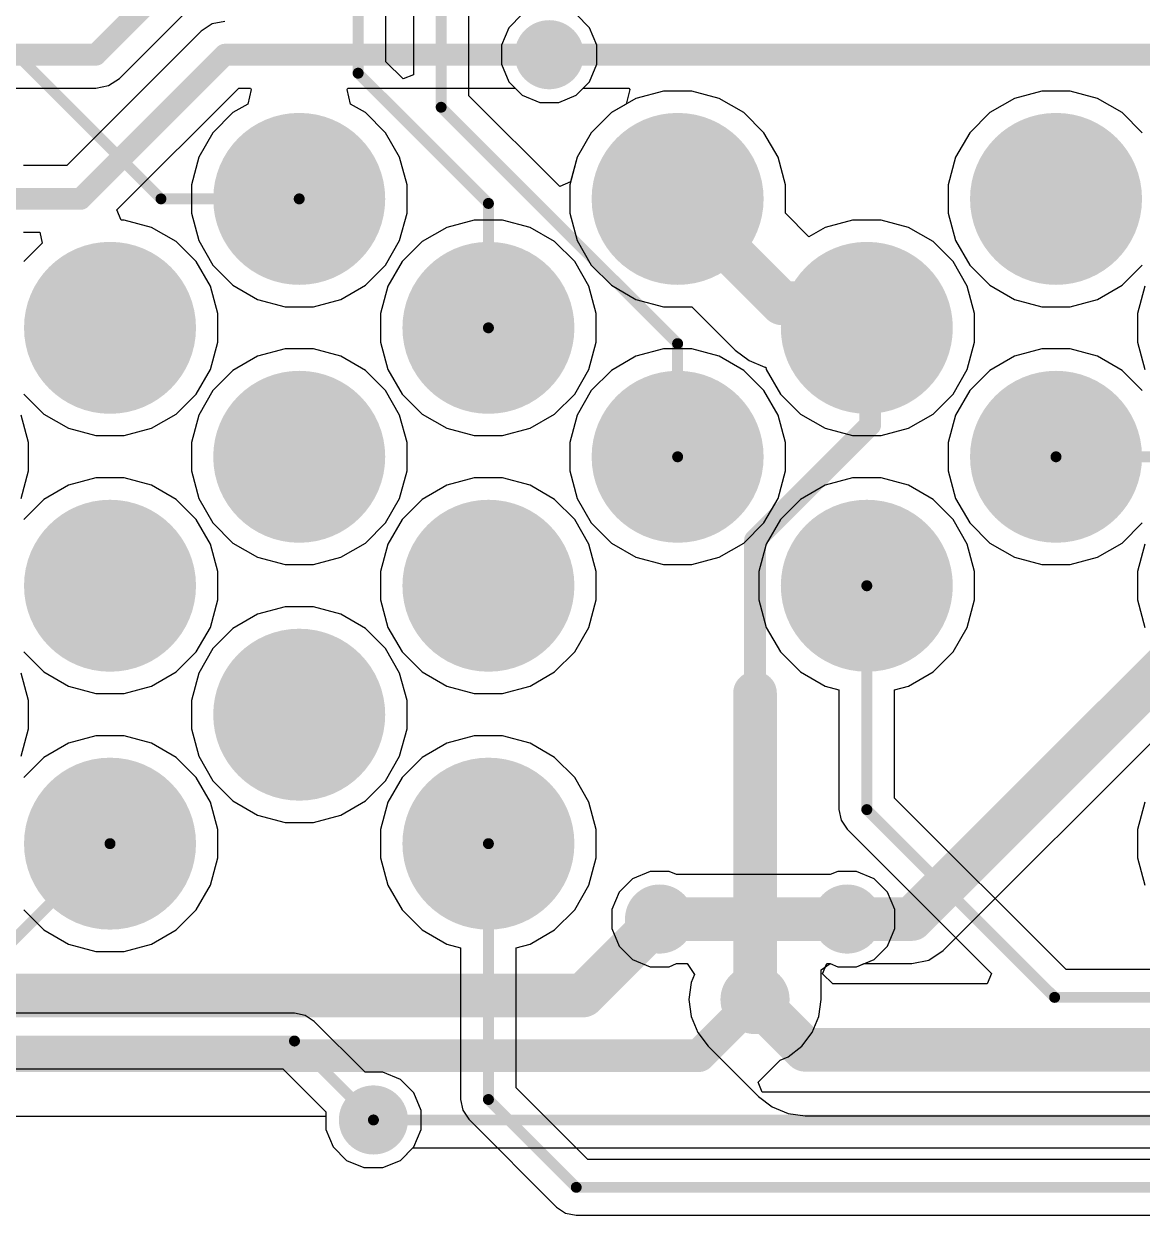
# Model space of a CAD drawing. Header units: millimetres. Extents: x 1 to 134, y -1 to 87.
# Drawn here: x 75.18 to 88.19, y 10.5 to 24.36 of the extents above; entities that cross this region are included whole.
import ezdxf

# ---------------------------------------------------------------- set-up
doc = ezdxf.new("R2010")
doc.units = ezdxf.units.MM
for name, color, linetype in [('BottomLayer', 5, 'Continuous'), ('BottomSolder', 6, 'Continuous'), ('MultiLayer', 9, 'Continuous'), ('PadHoleLayer', 156, 'Continuous'), ('TopLayer', 1, 'Continuous'), ('TopSolder', 216, 'Continuous'), ('ViaHoleLayer', 16, 'Continuous')]:
    doc.layers.add(name, color=color, linetype=linetype)

# ---------------------------------------------------------------- blocks, each defined once
blk = doc.blocks.new('1_1376430_8_1')
at = {"layer": 'BottomLayer'}
h = blk.add_hatch(color=5, dxfattribs=at)
edge = h.paths.add_edge_path()
edge.add_arc((10.85, 4.725), 1, 0, 360)
h = blk.add_hatch(color=5, dxfattribs=at)
edge = h.paths.add_edge_path()
edge.add_arc((15.25, 4.725), 1, 0, 360)
h = blk.add_hatch(color=5, dxfattribs=at)
edge = h.paths.add_edge_path()
edge.add_arc((19.65, 4.725), 1, 0, 360)
h = blk.add_hatch(color=5, dxfattribs=at)
edge = h.paths.add_edge_path()
edge.add_arc((8.65, 3.225), 1, 0, 360)
h = blk.add_hatch(color=5, dxfattribs=at)
edge = h.paths.add_edge_path()
edge.add_arc((13.05, 3.225), 1, 0, 360)
h = blk.add_hatch(color=5, dxfattribs=at)
edge = h.paths.add_edge_path()
edge.add_arc((17.45, 3.225), 1, 0, 360)
h = blk.add_hatch(color=5, dxfattribs=at)
edge = h.paths.add_edge_path()
edge.add_arc((10.85, 1.725), 1, 0, 360)
h = blk.add_hatch(color=5, dxfattribs=at)
edge = h.paths.add_edge_path()
edge.add_arc((15.25, 1.725), 1, 0, 360)
h = blk.add_hatch(color=5, dxfattribs=at)
edge = h.paths.add_edge_path()
edge.add_arc((19.65, 1.725), 1, 0, 360)
h = blk.add_hatch(color=5, dxfattribs=at)
edge = h.paths.add_edge_path()
edge.add_arc((8.65, 0.225), 1, 0, 360)
h = blk.add_hatch(color=5, dxfattribs=at)
edge = h.paths.add_edge_path()
edge.add_arc((13.05, 0.225), 1, 0, 360)
h = blk.add_hatch(color=5, dxfattribs=at)
edge = h.paths.add_edge_path()
edge.add_arc((17.45, 0.225), 1, 0, 360)
h = blk.add_hatch(color=5, dxfattribs=at)
edge = h.paths.add_edge_path()
edge.add_arc((10.85, -1.275), 1, 0, 360)
h = blk.add_hatch(color=5, dxfattribs=at)
edge = h.paths.add_edge_path()
edge.add_arc((8.65, -2.775), 1, 0, 360)
h = blk.add_hatch(color=5, dxfattribs=at)
edge = h.paths.add_edge_path()
edge.add_arc((13.05, -2.775), 1, 0, 360)
at = {"layer": 'BottomSolder'}
h = blk.add_hatch(color=6, dxfattribs=at)
edge = h.paths.add_edge_path()
edge.add_arc((10.85, 4.725), 1, 0, 360)
h = blk.add_hatch(color=6, dxfattribs=at)
edge = h.paths.add_edge_path()
edge.add_arc((15.25, 4.725), 1, 0, 360)
h = blk.add_hatch(color=6, dxfattribs=at)
edge = h.paths.add_edge_path()
edge.add_arc((19.65, 4.725), 1, 0, 360)
h = blk.add_hatch(color=6, dxfattribs=at)
edge = h.paths.add_edge_path()
edge.add_arc((8.65, 3.225), 1, 0, 360)
h = blk.add_hatch(color=6, dxfattribs=at)
edge = h.paths.add_edge_path()
edge.add_arc((13.05, 3.225), 1, 0, 360)
h = blk.add_hatch(color=6, dxfattribs=at)
edge = h.paths.add_edge_path()
edge.add_arc((17.45, 3.225), 1, 0, 360)
h = blk.add_hatch(color=6, dxfattribs=at)
edge = h.paths.add_edge_path()
edge.add_arc((10.85, 1.725), 1, 0, 360)
h = blk.add_hatch(color=6, dxfattribs=at)
edge = h.paths.add_edge_path()
edge.add_arc((15.25, 1.725), 1, 0, 360)
h = blk.add_hatch(color=6, dxfattribs=at)
edge = h.paths.add_edge_path()
edge.add_arc((19.65, 1.725), 1, 0, 360)
h = blk.add_hatch(color=6, dxfattribs=at)
edge = h.paths.add_edge_path()
edge.add_arc((8.65, 0.225), 1, 0, 360)
h = blk.add_hatch(color=6, dxfattribs=at)
edge = h.paths.add_edge_path()
edge.add_arc((13.05, 0.225), 1, 0, 360)
h = blk.add_hatch(color=6, dxfattribs=at)
edge = h.paths.add_edge_path()
edge.add_arc((17.45, 0.225), 1, 0, 360)
h = blk.add_hatch(color=6, dxfattribs=at)
edge = h.paths.add_edge_path()
edge.add_arc((10.85, -1.275), 1, 0, 360)
h = blk.add_hatch(color=6, dxfattribs=at)
edge = h.paths.add_edge_path()
edge.add_arc((8.65, -2.775), 1, 0, 360)
h = blk.add_hatch(color=6, dxfattribs=at)
edge = h.paths.add_edge_path()
edge.add_arc((13.05, -2.775), 1, 0, 360)
at = {"layer": 'MultiLayer'}
h = blk.add_hatch(color=9, dxfattribs=at)
edge = h.paths.add_edge_path()
edge.add_arc((10.85, 4.725), 1, 0, 360)
h = blk.add_hatch(color=9, dxfattribs=at)
edge = h.paths.add_edge_path()
edge.add_arc((15.25, 4.725), 1, 0, 360)
h = blk.add_hatch(color=9, dxfattribs=at)
edge = h.paths.add_edge_path()
edge.add_arc((19.65, 4.725), 1, 0, 360)
h = blk.add_hatch(color=9, dxfattribs=at)
edge = h.paths.add_edge_path()
edge.add_arc((8.65, 3.225), 1, 0, 360)
h = blk.add_hatch(color=9, dxfattribs=at)
edge = h.paths.add_edge_path()
edge.add_arc((13.05, 3.225), 1, 0, 360)
h = blk.add_hatch(color=9, dxfattribs=at)
edge = h.paths.add_edge_path()
edge.add_arc((17.45, 3.225), 1, 0, 360)
h = blk.add_hatch(color=9, dxfattribs=at)
edge = h.paths.add_edge_path()
edge.add_arc((10.85, 1.725), 1, 0, 360)
h = blk.add_hatch(color=9, dxfattribs=at)
edge = h.paths.add_edge_path()
edge.add_arc((15.25, 1.725), 1, 0, 360)
h = blk.add_hatch(color=9, dxfattribs=at)
edge = h.paths.add_edge_path()
edge.add_arc((19.65, 1.725), 1, 0, 360)
h = blk.add_hatch(color=9, dxfattribs=at)
edge = h.paths.add_edge_path()
edge.add_arc((8.65, 0.225), 1, 0, 360)
h = blk.add_hatch(color=9, dxfattribs=at)
edge = h.paths.add_edge_path()
edge.add_arc((13.05, 0.225), 1, 0, 360)
h = blk.add_hatch(color=9, dxfattribs=at)
edge = h.paths.add_edge_path()
edge.add_arc((17.45, 0.225), 1, 0, 360)
h = blk.add_hatch(color=9, dxfattribs=at)
edge = h.paths.add_edge_path()
edge.add_arc((10.85, -1.275), 1, 0, 360)
h = blk.add_hatch(color=9, dxfattribs=at)
edge = h.paths.add_edge_path()
edge.add_arc((8.65, -2.775), 1, 0, 360)
h = blk.add_hatch(color=9, dxfattribs=at)
edge = h.paths.add_edge_path()
edge.add_arc((13.05, -2.775), 1, 0, 360)
at = {"layer": 'PadHoleLayer'}
h = blk.add_hatch(color=156, dxfattribs=at)
edge = h.paths.add_edge_path()
edge.add_arc((10.85, 4.725), 0.605, 0, 360)
h = blk.add_hatch(color=156, dxfattribs=at)
edge = h.paths.add_edge_path()
edge.add_arc((15.25, 4.725), 0.605, 0, 360)
h = blk.add_hatch(color=156, dxfattribs=at)
edge = h.paths.add_edge_path()
edge.add_arc((19.65, 4.725), 0.605, 0, 360)
h = blk.add_hatch(color=156, dxfattribs=at)
edge = h.paths.add_edge_path()
edge.add_arc((8.65, 3.225), 0.605, 0, 360)
h = blk.add_hatch(color=156, dxfattribs=at)
edge = h.paths.add_edge_path()
edge.add_arc((13.05, 3.225), 0.605, 0, 360)
h = blk.add_hatch(color=156, dxfattribs=at)
edge = h.paths.add_edge_path()
edge.add_arc((17.45, 3.225), 0.605, 0, 360)
h = blk.add_hatch(color=156, dxfattribs=at)
edge = h.paths.add_edge_path()
edge.add_arc((10.85, 1.725), 0.605, 0, 360)
h = blk.add_hatch(color=156, dxfattribs=at)
edge = h.paths.add_edge_path()
edge.add_arc((15.25, 1.725), 0.605, 0, 360)
h = blk.add_hatch(color=156, dxfattribs=at)
edge = h.paths.add_edge_path()
edge.add_arc((19.65, 1.725), 0.605, 0, 360)
h = blk.add_hatch(color=156, dxfattribs=at)
edge = h.paths.add_edge_path()
edge.add_arc((8.65, 0.225), 0.605, 0, 360)
h = blk.add_hatch(color=156, dxfattribs=at)
edge = h.paths.add_edge_path()
edge.add_arc((13.05, 0.225), 0.605, 0, 360)
h = blk.add_hatch(color=156, dxfattribs=at)
edge = h.paths.add_edge_path()
edge.add_arc((17.45, 0.225), 0.605, 0, 360)
h = blk.add_hatch(color=156, dxfattribs=at)
edge = h.paths.add_edge_path()
edge.add_arc((10.85, -1.275), 0.605, 0, 360)
h = blk.add_hatch(color=156, dxfattribs=at)
edge = h.paths.add_edge_path()
edge.add_arc((8.65, -2.775), 0.605, 0, 360)
h = blk.add_hatch(color=156, dxfattribs=at)
edge = h.paths.add_edge_path()
edge.add_arc((13.05, -2.775), 0.605, 0, 360)
at = {"layer": 'TopLayer'}
h = blk.add_hatch(color=1, dxfattribs=at)
edge = h.paths.add_edge_path()
edge.add_arc((10.85, 4.725), 1, 0, 360)
h = blk.add_hatch(color=1, dxfattribs=at)
edge = h.paths.add_edge_path()
edge.add_arc((15.25, 4.725), 1, 0, 360)
h = blk.add_hatch(color=1, dxfattribs=at)
edge = h.paths.add_edge_path()
edge.add_arc((19.65, 4.725), 1, 0, 360)
h = blk.add_hatch(color=1, dxfattribs=at)
edge = h.paths.add_edge_path()
edge.add_arc((8.65, 3.225), 1, 0, 360)
h = blk.add_hatch(color=1, dxfattribs=at)
edge = h.paths.add_edge_path()
edge.add_arc((13.05, 3.225), 1, 0, 360)
h = blk.add_hatch(color=1, dxfattribs=at)
edge = h.paths.add_edge_path()
edge.add_arc((17.45, 3.225), 1, 0, 360)
h = blk.add_hatch(color=1, dxfattribs=at)
edge = h.paths.add_edge_path()
edge.add_arc((10.85, 1.725), 1, 0, 360)
h = blk.add_hatch(color=1, dxfattribs=at)
edge = h.paths.add_edge_path()
edge.add_arc((15.25, 1.725), 1, 0, 360)
h = blk.add_hatch(color=1, dxfattribs=at)
edge = h.paths.add_edge_path()
edge.add_arc((19.65, 1.725), 1, 0, 360)
h = blk.add_hatch(color=1, dxfattribs=at)
edge = h.paths.add_edge_path()
edge.add_arc((8.65, 0.225), 1, 0, 360)
h = blk.add_hatch(color=1, dxfattribs=at)
edge = h.paths.add_edge_path()
edge.add_arc((13.05, 0.225), 1, 0, 360)
h = blk.add_hatch(color=1, dxfattribs=at)
edge = h.paths.add_edge_path()
edge.add_arc((17.45, 0.225), 1, 0, 360)
h = blk.add_hatch(color=1, dxfattribs=at)
edge = h.paths.add_edge_path()
edge.add_arc((10.85, -1.275), 1, 0, 360)
h = blk.add_hatch(color=1, dxfattribs=at)
edge = h.paths.add_edge_path()
edge.add_arc((8.65, -2.775), 1, 0, 360)
h = blk.add_hatch(color=1, dxfattribs=at)
edge = h.paths.add_edge_path()
edge.add_arc((13.05, -2.775), 1, 0, 360)
at = {"layer": 'TopSolder'}
h = blk.add_hatch(color=216, dxfattribs=at)
edge = h.paths.add_edge_path()
edge.add_arc((10.85, 4.725), 1, 0, 360)
h = blk.add_hatch(color=216, dxfattribs=at)
edge = h.paths.add_edge_path()
edge.add_arc((15.25, 4.725), 1, 0, 360)
h = blk.add_hatch(color=216, dxfattribs=at)
edge = h.paths.add_edge_path()
edge.add_arc((19.65, 4.725), 1, 0, 360)
h = blk.add_hatch(color=216, dxfattribs=at)
edge = h.paths.add_edge_path()
edge.add_arc((8.65, 3.225), 1, 0, 360)
h = blk.add_hatch(color=216, dxfattribs=at)
edge = h.paths.add_edge_path()
edge.add_arc((13.05, 3.225), 1, 0, 360)
h = blk.add_hatch(color=216, dxfattribs=at)
edge = h.paths.add_edge_path()
edge.add_arc((17.45, 3.225), 1, 0, 360)
h = blk.add_hatch(color=216, dxfattribs=at)
edge = h.paths.add_edge_path()
edge.add_arc((10.85, 1.725), 1, 0, 360)
h = blk.add_hatch(color=216, dxfattribs=at)
edge = h.paths.add_edge_path()
edge.add_arc((15.25, 1.725), 1, 0, 360)
h = blk.add_hatch(color=216, dxfattribs=at)
edge = h.paths.add_edge_path()
edge.add_arc((19.65, 1.725), 1, 0, 360)
h = blk.add_hatch(color=216, dxfattribs=at)
edge = h.paths.add_edge_path()
edge.add_arc((8.65, 0.225), 1, 0, 360)
h = blk.add_hatch(color=216, dxfattribs=at)
edge = h.paths.add_edge_path()
edge.add_arc((13.05, 0.225), 1, 0, 360)
h = blk.add_hatch(color=216, dxfattribs=at)
edge = h.paths.add_edge_path()
edge.add_arc((17.45, 0.225), 1, 0, 360)
h = blk.add_hatch(color=216, dxfattribs=at)
edge = h.paths.add_edge_path()
edge.add_arc((10.85, -1.275), 1, 0, 360)
h = blk.add_hatch(color=216, dxfattribs=at)
edge = h.paths.add_edge_path()
edge.add_arc((8.65, -2.775), 1, 0, 360)
h = blk.add_hatch(color=216, dxfattribs=at)
edge = h.paths.add_edge_path()
edge.add_arc((13.05, -2.775), 1, 0, 360)

msp = doc.modelspace()

# ---------------------------------------------------------------- hatches: boundary and pattern name
at = {"layer": 'BottomLayer'}
h = msp.add_hatch(color=5, dxfattribs=at)
edge = h.paths.add_edge_path()
edge.add_arc((81.292, 23.999), 0.3, 0, 360)
h = msp.add_hatch(color=5, dxfattribs=at)
edge = h.paths.add_edge_path()
edge.add_arc((82.575, 13.945), 0.3, 0, 360)
h = msp.add_hatch(color=5, dxfattribs=at)
edge = h.paths.add_edge_path()
edge.add_arc((84.756, 13.945), 0.3, 0, 360)
h = msp.add_hatch(color=5, dxfattribs=at)
edge = h.paths.add_edge_path()
edge.add_arc((83.685, 13.009), 0.3, 0, 360)
h = msp.add_hatch(color=5, dxfattribs=at)
edge = h.paths.add_edge_path()
edge.add_arc((79.248, 11.608), 0.3, 0, 360)
at = {"layer": 'BottomSolder'}
h = msp.add_hatch(color=6, dxfattribs=at)
edge = h.paths.add_edge_path()
edge.add_arc((81.292, 23.999), 0.402, 0, 360)
h = msp.add_hatch(color=6, dxfattribs=at)
edge = h.paths.add_edge_path()
edge.add_arc((82.575, 13.945), 0.402, 0, 360)
h = msp.add_hatch(color=6, dxfattribs=at)
edge = h.paths.add_edge_path()
edge.add_arc((84.756, 13.945), 0.402, 0, 360)
h = msp.add_hatch(color=6, dxfattribs=at)
edge = h.paths.add_edge_path()
edge.add_arc((83.685, 13.009), 0.402, 0, 360)
h = msp.add_hatch(color=6, dxfattribs=at)
edge = h.paths.add_edge_path()
edge.add_arc((79.248, 11.608), 0.402, 0, 360)
at = {"layer": 'TopLayer'}
h = msp.add_hatch(color=1, dxfattribs=at)
edge = h.paths.add_edge_path()
edge.add_arc((81.292, 23.999), 0.3, 0, 360)
h = msp.add_hatch(color=1, dxfattribs=at)
edge = h.paths.add_edge_path()
edge.add_arc((82.575, 13.945), 0.3, 0, 360)
h = msp.add_hatch(color=1, dxfattribs=at)
edge = h.paths.add_edge_path()
edge.add_arc((84.756, 13.945), 0.3, 0, 360)
h = msp.add_hatch(color=1, dxfattribs=at)
edge = h.paths.add_edge_path()
edge.add_arc((83.685, 13.009), 0.3, 0, 360)
h = msp.add_hatch(color=1, dxfattribs=at)
edge = h.paths.add_edge_path()
edge.add_arc((79.248, 11.608), 0.3, 0, 360)
at = {"layer": 'TopSolder'}
h = msp.add_hatch(color=216, dxfattribs=at)
edge = h.paths.add_edge_path()
edge.add_arc((81.292, 23.999), 0.402, 0, 360)
h = msp.add_hatch(color=216, dxfattribs=at)
edge = h.paths.add_edge_path()
edge.add_arc((82.575, 13.945), 0.402, 0, 360)
h = msp.add_hatch(color=216, dxfattribs=at)
edge = h.paths.add_edge_path()
edge.add_arc((84.756, 13.945), 0.402, 0, 360)
h = msp.add_hatch(color=216, dxfattribs=at)
edge = h.paths.add_edge_path()
edge.add_arc((83.685, 13.009), 0.402, 0, 360)
h = msp.add_hatch(color=216, dxfattribs=at)
edge = h.paths.add_edge_path()
edge.add_arc((79.248, 11.608), 0.402, 0, 360)
at = {"layer": 'ViaHoleLayer'}
h = msp.add_hatch(color=16, dxfattribs=at)
edge = h.paths.add_edge_path()
edge.add_arc((81.292, 23.999), 0.15, 0, 360)
h = msp.add_hatch(color=16, dxfattribs=at)
edge = h.paths.add_edge_path()
edge.add_arc((82.575, 13.945), 0.15, 0, 360)
h = msp.add_hatch(color=16, dxfattribs=at)
edge = h.paths.add_edge_path()
edge.add_arc((84.756, 13.945), 0.15, 0, 360)
h = msp.add_hatch(color=16, dxfattribs=at)
edge = h.paths.add_edge_path()
edge.add_arc((83.685, 13.009), 0.15, 0, 360)
h = msp.add_hatch(color=16, dxfattribs=at)
edge = h.paths.add_edge_path()
edge.add_arc((79.248, 11.608), 0.15, 0, 360)

# ---------------------------------------------------------------- linework, layer by layer
at = {"layer": 'BottomLayer'}
for p, q in [((76.295, 23.724), (80.428, 27.858)), ((81.762, 24.313), (81.606, 24.469)), ((77.246, 24.274), (75.683, 22.71)), ((77.372, 24.358), (77.246, 24.274)), ((77.52, 24.387), (77.372, 24.358)), ((81.846, 24.109), (81.762, 24.313)), ((81.846, 23.889), (81.846, 24.109)), ((81.762, 23.685), (81.846, 23.889)), ((76.169, 23.64), (76.295, 23.724)), ((74.552, 23.61), (76.02, 23.61)), ((76.02, 23.61), (76.169, 23.64)), ((76.264, 22.193), (77.681, 23.61)), ((77.681, 23.61), (77.818, 23.61)), ((77.828, 23.594), (77.786, 23.425)), ((77.818, 23.61), (77.828, 23.594)), ((78.941, 23.594), (78.952, 23.61)), ((78.983, 23.425), (78.941, 23.594)), ((78.952, 23.61), (80.897, 23.61)), ((80.897, 23.61), (80.978, 23.529)), ((81.606, 23.529), (81.762, 23.685)), ((82.62, 23.576), (82.301, 23.491)), ((82.95, 23.576), (82.62, 23.576)), ((83.269, 23.491), (82.95, 23.576)), ((87.02, 23.576), (86.701, 23.491)), ((87.35, 23.576), (87.02, 23.576)), ((87.669, 23.491), (87.35, 23.576)), ((77.786, 23.425), (77.615, 23.325)), ((79.155, 23.325), (78.983, 23.425)), ((80.978, 23.529), (81.182, 23.445)), ((81.182, 23.445), (81.402, 23.445)), ((81.402, 23.445), (81.606, 23.529)), ((82.301, 23.491), (82.015, 23.325)), ((83.555, 23.325), (83.269, 23.491)), ((86.701, 23.491), (86.415, 23.325)), ((87.955, 23.325), (87.669, 23.491)), ((77.615, 23.325), (77.381, 23.092)), ((79.388, 23.092), (79.155, 23.325)), ((82.015, 23.325), (81.781, 23.092)), ((83.788, 23.092), (83.555, 23.325)), ((86.415, 23.325), (86.181, 23.092)), ((88.188, 23.092), (87.955, 23.325)), ((77.381, 23.092), (77.216, 22.806)), ((79.553, 22.806), (79.388, 23.092)), ((81.781, 23.092), (81.616, 22.806)), ((83.953, 22.806), (83.788, 23.092)), ((86.181, 23.092), (86.016, 22.806)), ((77.216, 22.806), (77.131, 22.487)), ((79.639, 22.487), (79.553, 22.806)), ((81.616, 22.806), (81.531, 22.487)), ((84.039, 22.487), (83.953, 22.806)), ((86.016, 22.806), (85.931, 22.487)), ((75.683, 22.71), (75.179, 22.71)), ((77.131, 22.487), (77.131, 22.157)), ((79.639, 22.157), (79.639, 22.487)), ((81.531, 22.487), (81.531, 22.157)), ((84.039, 22.157), (84.039, 22.487)), ((85.931, 22.487), (85.931, 22.157)), ((76.313, 22.076), (76.264, 22.193)), ((76.35, 22.076), (76.313, 22.076)), ((76.669, 21.991), (76.35, 22.076)), ((77.131, 22.157), (77.216, 21.838)), ((79.553, 21.838), (79.639, 22.157)), ((80.42, 22.076), (80.101, 21.991)), ((80.75, 22.076), (80.42, 22.076)), ((81.069, 21.991), (80.75, 22.076)), ((81.531, 22.157), (81.616, 21.838)), ((84.038, 22.155), (84.039, 22.157)), ((84.312, 21.882), (84.038, 22.155)), ((84.82, 22.076), (84.501, 21.991)), ((85.15, 22.076), (84.82, 22.076)), ((85.469, 21.991), (85.15, 22.076)), ((85.931, 22.157), (86.016, 21.838)), ((75.179, 21.934), (75.369, 21.934)), ((75.369, 21.934), (75.396, 21.807)), ((76.955, 21.825), (76.669, 21.991)), ((80.101, 21.991), (79.815, 21.825)), ((81.355, 21.825), (81.069, 21.991)), ((84.501, 21.991), (84.312, 21.882)), ((85.755, 21.825), (85.469, 21.991)), ((75.396, 21.807), (75.181, 21.592)), ((77.188, 21.592), (76.955, 21.825)), ((77.216, 21.838), (77.381, 21.552)), ((79.388, 21.552), (79.553, 21.838)), ((79.815, 21.825), (79.581, 21.592)), ((81.588, 21.592), (81.355, 21.825)), ((81.616, 21.838), (81.781, 21.552)), ((85.988, 21.592), (85.755, 21.825)), ((86.016, 21.838), (86.181, 21.552)), ((77.353, 21.306), (77.188, 21.592)), ((77.381, 21.552), (77.615, 21.319)), ((79.155, 21.319), (79.388, 21.552)), ((79.581, 21.592), (79.416, 21.306)), ((81.753, 21.306), (81.588, 21.592)), ((81.781, 21.552), (82.015, 21.319)), ((86.153, 21.306), (85.988, 21.592)), ((86.181, 21.552), (86.415, 21.319)), ((87.955, 21.319), (88.188, 21.552)), ((77.439, 20.987), (77.353, 21.306)), ((77.615, 21.319), (77.901, 21.153)), ((78.869, 21.153), (79.155, 21.319)), ((79.416, 21.306), (79.331, 20.987)), ((81.839, 20.987), (81.753, 21.306)), ((82.015, 21.319), (82.301, 21.153)), ((86.239, 20.987), (86.153, 21.306)), ((86.415, 21.319), (86.701, 21.153)), ((87.669, 21.153), (87.955, 21.319)), ((88.216, 21.306), (88.131, 20.987)), ((77.901, 21.153), (78.22, 21.068)), ((78.22, 21.068), (78.55, 21.068)), ((78.55, 21.068), (78.869, 21.153)), ((82.301, 21.153), (82.62, 21.068)), ((82.62, 21.068), (82.95, 21.068)), ((82.95, 21.068), (82.951, 21.068)), ((82.951, 21.068), (83.456, 20.564)), ((86.701, 21.153), (87.02, 21.068)), ((87.02, 21.068), (87.35, 21.068)), ((87.35, 21.068), (87.669, 21.153)), ((77.439, 20.657), (77.439, 20.987)), ((79.331, 20.987), (79.331, 20.657)), ((81.839, 20.657), (81.839, 20.987)), ((86.239, 20.657), (86.239, 20.987)), ((88.131, 20.987), (88.131, 20.657)), ((77.353, 20.338), (77.439, 20.657)), ((79.331, 20.657), (79.416, 20.338)), ((81.753, 20.338), (81.839, 20.657)), ((86.153, 20.338), (86.239, 20.657)), ((88.131, 20.657), (88.216, 20.338)), ((78.22, 20.576), (77.901, 20.491)), ((78.55, 20.576), (78.22, 20.576)), ((78.869, 20.491), (78.55, 20.576)), ((82.62, 20.576), (82.301, 20.491)), ((82.95, 20.576), (82.62, 20.576)), ((83.269, 20.491), (82.95, 20.576)), ((83.456, 20.564), (83.615, 20.442)), ((87.02, 20.576), (86.701, 20.491)), ((87.35, 20.576), (87.02, 20.576)), ((87.669, 20.491), (87.35, 20.576)), ((77.901, 20.491), (77.615, 20.325)), ((79.155, 20.325), (78.869, 20.491)), ((82.301, 20.491), (82.015, 20.325)), ((83.555, 20.325), (83.269, 20.491)), ((83.615, 20.442), (83.8, 20.365)), ((86.701, 20.491), (86.415, 20.325)), ((87.955, 20.325), (87.669, 20.491)), ((77.188, 20.052), (77.353, 20.338)), ((77.615, 20.325), (77.381, 20.092)), ((79.388, 20.092), (79.155, 20.325)), ((79.416, 20.338), (79.581, 20.052)), ((81.588, 20.052), (81.753, 20.338)), ((82.015, 20.325), (81.781, 20.092)), ((83.788, 20.092), (83.555, 20.325)), ((83.8, 20.365), (83.809, 20.364)), ((83.809, 20.364), (83.816, 20.338)), ((83.816, 20.338), (83.981, 20.052)), ((85.988, 20.052), (86.153, 20.338)), ((86.415, 20.325), (86.181, 20.092)), ((88.188, 20.092), (87.955, 20.325)), ((75.181, 20.052), (75.415, 19.819)), ((76.955, 19.819), (77.188, 20.052)), ((77.381, 20.092), (77.216, 19.806)), ((79.553, 19.806), (79.388, 20.092)), ((79.581, 20.052), (79.815, 19.819)), ((81.355, 19.819), (81.588, 20.052)), ((81.781, 20.092), (81.616, 19.806)), ((83.953, 19.806), (83.788, 20.092)), ((83.981, 20.052), (84.215, 19.819)), ((85.755, 19.819), (85.988, 20.052)), ((86.181, 20.092), (86.016, 19.806)), ((75.415, 19.819), (75.701, 19.653)), ((76.669, 19.653), (76.955, 19.819)), ((79.815, 19.819), (80.101, 19.653)), ((81.069, 19.653), (81.355, 19.819)), ((84.215, 19.819), (84.501, 19.653)), ((85.469, 19.653), (85.755, 19.819)), ((75.239, 19.487), (75.153, 19.806)), ((77.216, 19.806), (77.131, 19.487)), ((79.639, 19.487), (79.553, 19.806)), ((81.616, 19.806), (81.531, 19.487)), ((84.039, 19.487), (83.953, 19.806)), ((86.016, 19.806), (85.931, 19.487)), ((75.701, 19.653), (76.02, 19.568)), ((76.02, 19.568), (76.35, 19.568)), ((76.35, 19.568), (76.669, 19.653)), ((80.101, 19.653), (80.42, 19.568)), ((80.42, 19.568), (80.75, 19.568)), ((80.75, 19.568), (81.069, 19.653)), ((84.501, 19.653), (84.82, 19.568)), ((84.82, 19.568), (85.15, 19.568)), ((85.15, 19.568), (85.469, 19.653)), ((75.239, 19.157), (75.239, 19.487)), ((77.131, 19.487), (77.131, 19.157)), ((79.639, 19.157), (79.639, 19.487)), ((81.531, 19.487), (81.531, 19.157)), ((84.039, 19.157), (84.039, 19.487)), ((85.931, 19.487), (85.931, 19.157)), ((75.153, 18.838), (75.239, 19.157)), ((77.131, 19.157), (77.216, 18.838)), ((79.553, 18.838), (79.639, 19.157)), ((81.531, 19.157), (81.616, 18.838)), ((83.953, 18.838), (84.039, 19.157)), ((85.931, 19.157), (86.016, 18.838)), ((75.701, 18.991), (75.415, 18.825)), ((76.02, 19.076), (75.701, 18.991)), ((76.35, 19.076), (76.02, 19.076)), ((76.669, 18.991), (76.35, 19.076)), ((76.955, 18.825), (76.669, 18.991)), ((80.101, 18.991), (79.815, 18.825)), ((80.42, 19.076), (80.101, 18.991)), ((80.75, 19.076), (80.42, 19.076)), ((81.069, 18.991), (80.75, 19.076)), ((81.355, 18.825), (81.069, 18.991)), ((84.501, 18.991), (84.215, 18.825)), ((84.82, 19.076), (84.501, 18.991)), ((85.15, 19.076), (84.82, 19.076)), ((85.469, 18.991), (85.15, 19.076)), ((85.755, 18.825), (85.469, 18.991)), ((75.415, 18.825), (75.181, 18.592)), ((77.188, 18.592), (76.955, 18.825)), ((77.216, 18.838), (77.381, 18.552)), ((79.388, 18.552), (79.553, 18.838)), ((79.815, 18.825), (79.581, 18.592)), ((81.588, 18.592), (81.355, 18.825)), ((81.616, 18.838), (81.781, 18.552)), ((83.788, 18.552), (83.953, 18.838)), ((84.215, 18.825), (83.981, 18.592)), ((85.988, 18.592), (85.755, 18.825)), ((86.016, 18.838), (86.181, 18.552)), ((77.353, 18.306), (77.188, 18.592)), ((79.581, 18.592), (79.416, 18.306)), ((81.753, 18.306), (81.588, 18.592)), ((83.981, 18.592), (83.816, 18.306)), ((86.153, 18.306), (85.988, 18.592)), ((77.381, 18.552), (77.615, 18.319)), ((79.155, 18.319), (79.388, 18.552)), ((81.781, 18.552), (82.015, 18.319)), ((83.555, 18.319), (83.788, 18.552)), ((86.181, 18.552), (86.415, 18.319)), ((87.955, 18.319), (88.188, 18.552)), ((77.439, 17.987), (77.353, 18.306)), ((77.615, 18.319), (77.901, 18.153)), ((78.869, 18.153), (79.155, 18.319)), ((79.416, 18.306), (79.331, 17.987)), ((81.839, 17.987), (81.753, 18.306)), ((82.015, 18.319), (82.301, 18.153)), ((83.269, 18.153), (83.555, 18.319)), ((83.816, 18.306), (83.731, 17.987)), ((86.239, 17.987), (86.153, 18.306)), ((86.415, 18.319), (86.701, 18.153)), ((87.669, 18.153), (87.955, 18.319)), ((88.216, 18.306), (88.131, 17.987)), ((77.901, 18.153), (78.22, 18.068)), ((78.22, 18.068), (78.55, 18.068)), ((78.55, 18.068), (78.869, 18.153)), ((82.301, 18.153), (82.62, 18.068)), ((82.62, 18.068), (82.95, 18.068)), ((82.95, 18.068), (83.269, 18.153)), ((86.701, 18.153), (87.02, 18.068)), ((87.02, 18.068), (87.35, 18.068)), ((87.35, 18.068), (87.669, 18.153)), ((77.439, 17.657), (77.439, 17.987)), ((79.331, 17.987), (79.331, 17.657)), ((81.839, 17.657), (81.839, 17.987)), ((83.731, 17.987), (83.731, 17.657)), ((86.239, 17.657), (86.239, 17.987)), ((88.131, 17.987), (88.131, 17.657)), ((77.353, 17.338), (77.439, 17.657)), ((79.331, 17.657), (79.416, 17.338)), ((81.753, 17.338), (81.839, 17.657)), ((83.731, 17.657), (83.816, 17.338)), ((86.153, 17.338), (86.239, 17.657)), ((88.131, 17.657), (88.216, 17.338)), ((77.901, 17.491), (77.615, 17.325)), ((78.22, 17.576), (77.901, 17.491)), ((78.55, 17.576), (78.22, 17.576)), ((78.869, 17.491), (78.55, 17.576)), ((79.155, 17.325), (78.869, 17.491)), ((77.188, 17.052), (77.353, 17.338)), ((77.615, 17.325), (77.381, 17.092)), ((79.388, 17.092), (79.155, 17.325)), ((79.416, 17.338), (79.581, 17.052)), ((81.588, 17.052), (81.753, 17.338)), ((83.816, 17.338), (83.981, 17.052)), ((85.988, 17.052), (86.153, 17.338)), ((75.181, 17.052), (75.415, 16.819)), ((76.955, 16.819), (77.188, 17.052)), ((77.381, 17.092), (77.216, 16.806)), ((79.553, 16.806), (79.388, 17.092)), ((79.581, 17.052), (79.815, 16.819)), ((81.355, 16.819), (81.588, 17.052)), ((83.981, 17.052), (84.215, 16.819)), ((85.755, 16.819), (85.988, 17.052)), ((75.239, 16.487), (75.153, 16.806)), ((75.415, 16.819), (75.701, 16.653)), ((76.669, 16.653), (76.955, 16.819)), ((77.216, 16.806), (77.131, 16.487)), ((79.639, 16.487), (79.553, 16.806)), ((79.815, 16.819), (80.101, 16.653)), ((81.069, 16.653), (81.355, 16.819)), ((84.215, 16.819), (84.501, 16.653)), ((85.469, 16.653), (85.755, 16.819)), ((75.701, 16.653), (76.02, 16.568)), ((76.35, 16.568), (76.669, 16.653)), ((80.101, 16.653), (80.42, 16.568)), ((80.75, 16.568), (81.069, 16.653)), ((84.501, 16.653), (84.661, 16.61)), ((85.308, 16.61), (85.469, 16.653)), ((76.02, 16.568), (76.35, 16.568)), ((80.42, 16.568), (80.75, 16.568)), ((84.661, 16.61), (84.661, 15.218)), ((85.308, 15.352), (85.308, 16.61)), ((75.239, 16.157), (75.239, 16.487)), ((77.131, 16.487), (77.131, 16.157)), ((79.639, 16.157), (79.639, 16.487)), ((75.153, 15.838), (75.239, 16.157)), ((76.02, 16.076), (75.701, 15.991)), ((76.35, 16.076), (76.02, 16.076)), ((76.669, 15.991), (76.35, 16.076)), ((77.131, 16.157), (77.216, 15.838)), ((79.553, 15.838), (79.639, 16.157)), ((80.42, 16.076), (80.101, 15.991)), ((80.75, 16.076), (80.42, 16.076)), ((81.069, 15.991), (80.75, 16.076)), ((75.701, 15.991), (75.415, 15.825)), ((76.955, 15.825), (76.669, 15.991)), ((80.101, 15.991), (79.815, 15.825)), ((81.355, 15.825), (81.069, 15.991)), ((75.415, 15.825), (75.181, 15.592)), ((77.188, 15.592), (76.955, 15.825)), ((77.216, 15.838), (77.381, 15.552)), ((79.388, 15.552), (79.553, 15.838)), ((79.815, 15.825), (79.581, 15.592)), ((81.588, 15.592), (81.355, 15.825)), ((77.353, 15.306), (77.188, 15.592)), ((77.381, 15.552), (77.615, 15.319)), ((79.155, 15.319), (79.388, 15.552)), ((79.581, 15.592), (79.416, 15.306)), ((81.753, 15.306), (81.588, 15.592)), ((77.439, 14.987), (77.353, 15.306)), ((77.615, 15.319), (77.901, 15.153)), ((78.869, 15.153), (79.155, 15.319)), ((79.416, 15.306), (79.331, 14.987)), ((81.839, 14.987), (81.753, 15.306)), ((87.303, 13.358), (85.308, 15.352)), ((88.216, 15.306), (88.131, 14.987)), ((77.901, 15.153), (78.22, 15.068)), ((78.55, 15.068), (78.869, 15.153)), ((84.661, 15.218), (84.686, 15.094)), ((77.439, 14.657), (77.439, 14.987)), ((78.22, 15.068), (78.55, 15.068)), ((79.331, 14.987), (79.331, 14.657)), ((81.839, 14.657), (81.839, 14.987)), ((84.686, 15.094), (84.756, 14.989)), ((84.756, 14.989), (86.435, 13.31)), ((88.131, 14.987), (88.131, 14.657)), ((77.353, 14.338), (77.439, 14.657)), ((79.331, 14.657), (79.416, 14.338)), ((81.753, 14.338), (81.839, 14.657)), ((88.131, 14.657), (88.216, 14.338)), ((82.262, 14.414), (82.106, 14.258)), ((82.465, 14.499), (82.262, 14.414)), ((82.686, 14.499), (82.465, 14.499)), ((82.773, 14.463), (82.686, 14.499)), ((84.559, 14.463), (82.773, 14.463)), ((84.646, 14.499), (84.559, 14.463)), ((84.866, 14.499), (84.646, 14.499)), ((85.07, 14.414), (84.866, 14.499)), ((85.226, 14.258), (85.07, 14.414)), ((77.188, 14.052), (77.353, 14.338)), ((79.416, 14.338), (79.581, 14.052)), ((81.588, 14.052), (81.753, 14.338)), ((82.106, 14.258), (82.021, 14.055)), ((85.31, 14.055), (85.226, 14.258)), ((75.181, 14.052), (75.415, 13.819)), ((76.955, 13.819), (77.188, 14.052)), ((79.581, 14.052), (79.815, 13.819)), ((81.355, 13.819), (81.588, 14.052)), ((82.021, 14.055), (82.021, 13.834)), ((85.31, 13.834), (85.31, 14.055)), ((75.415, 13.819), (75.701, 13.653)), ((76.669, 13.653), (76.955, 13.819)), ((79.815, 13.819), (80.101, 13.653)), ((81.069, 13.653), (81.355, 13.819)), ((82.021, 13.834), (82.106, 13.631)), ((85.226, 13.631), (85.31, 13.834)), ((75.701, 13.653), (76.02, 13.568)), ((76.35, 13.568), (76.669, 13.653)), ((80.101, 13.653), (80.261, 13.61)), ((80.261, 13.61), (80.261, 11.846)), ((80.908, 13.61), (81.069, 13.653)), ((80.908, 11.98), (80.908, 13.61)), ((82.106, 13.631), (82.262, 13.475)), ((85.07, 13.475), (85.226, 13.631)), ((76.02, 13.568), (76.35, 13.568)), ((82.262, 13.475), (82.465, 13.391)), ((84.866, 13.391), (85.07, 13.475)), ((82.465, 13.391), (82.686, 13.391)), ((82.686, 13.391), (82.773, 13.427)), ((82.773, 13.427), (82.896, 13.427)), ((82.896, 13.427), (82.981, 13.3)), ((84.471, 13.309), (84.52, 13.427)), ((84.588, 13.193), (84.471, 13.309)), ((84.52, 13.427), (84.559, 13.427)), ((84.559, 13.427), (84.646, 13.391)), ((84.646, 13.391), (84.866, 13.391)), ((86.435, 13.31), (86.386, 13.193)), ((90.225, 13.358), (87.303, 13.358)), ((82.943, 13.208), (82.916, 13.009)), ((82.981, 13.3), (82.943, 13.208)), ((86.386, 13.193), (84.588, 13.193)), ((82.916, 13.009), (82.943, 12.81)), ((78.33, 12.85), (68.741, 12.85)), ((78.454, 12.825), (78.33, 12.85)), ((78.559, 12.755), (78.454, 12.825)), ((79.152, 12.162), (78.559, 12.755)), ((82.943, 12.81), (83.019, 12.624)), ((83.019, 12.624), (83.142, 12.465)), ((83.142, 12.465), (83.726, 11.881)), ((69.652, 12.202), (78.196, 12.202)), ((78.196, 12.202), (78.694, 11.704)), ((79.358, 12.162), (79.152, 12.162)), ((79.562, 12.077), (79.358, 12.162)), ((79.718, 11.922), (79.562, 12.077)), ((79.802, 11.718), (79.718, 11.922)), ((81.74, 11.148), (80.908, 11.98)), ((80.261, 11.846), (80.286, 11.722)), ((83.726, 11.881), (83.885, 11.759)), ((78.694, 11.704), (78.694, 11.498)), ((79.802, 11.498), (79.802, 11.718)), ((80.286, 11.722), (80.356, 11.617)), ((83.885, 11.759), (84.07, 11.682)), ((84.07, 11.682), (84.269, 11.656)), ((84.269, 11.656), (102.309, 11.656)), ((80.356, 11.617), (81.377, 10.595)), ((78.694, 11.498), (78.778, 11.294)), ((79.718, 11.294), (79.802, 11.498)), ((78.778, 11.294), (78.934, 11.138)), ((79.562, 11.138), (79.718, 11.294)), ((78.934, 11.138), (79.138, 11.054)), ((79.358, 11.054), (79.562, 11.138)), ((103.451, 11.148), (81.74, 11.148)), ((79.138, 11.054), (79.358, 11.054)), ((81.377, 10.595), (81.483, 10.525)), ((81.483, 10.525), (81.606, 10.5)), ((81.606, 10.5), (103.585, 10.5))]:
    msp.add_line(p, q, dxfattribs=at)
for points, const_width in [([(76.02, 23.999), (80.267, 28.246)], 0.254), ([(72.869, 23.999), (76.02, 23.999)], 0.254), ([(75.843, 22.322), (77.52, 23.999)], 0.254), ([(77.52, 23.999), (81.292, 23.999)], 0.254), ([(82.785, 22.322), (83.999, 21.107)], 0.508), ([(73.985, 22.322), (75.843, 22.322)], 0.254), ([(83.999, 21.107), (84.699, 21.107)], 0.508), ([(84.699, 21.107), (84.985, 20.822)], 0.508), ([(84.985, 15.218), (84.985, 17.822)], 0.127), ([(84.985, 15.218), (87.169, 13.034)], 0.127), ([(80.585, 11.846), (80.585, 14.822)], 0.127), ([(82.575, 13.945), (84.756, 13.945)], 0.508), ([(83.685, 13.009), (84.269, 12.424)], 0.508), ([(87.169, 13.034), (94.847, 13.034)], 0.127), ([(84.269, 12.424), (102.309, 12.424)], 0.508), ([(45.267, 12.526), (78.33, 12.526)], 0.127), ([(78.33, 12.526), (79.248, 11.608)], 0.127), ([(80.585, 11.846), (81.606, 10.824)], 0.127), ([(81.606, 10.824), (103.585, 10.824)], 0.127)]:
    msp.add_lwpolyline(points, dxfattribs=dict(at, const_width=const_width))
for points, const_width in [([(75.957, 23.999, 1), (76.084, 23.999, 1)], 0.127), ([(75.957, 23.999, 1), (76.084, 23.999, 1)], 0.127), ([(77.457, 23.999, 1), (77.584, 23.999, 1)], 0.127), ([(77.457, 23.999, 1), (77.584, 23.999, 1)], 0.127), ([(81.228, 23.999, 1), (81.355, 23.999, 1)], 0.127), ([(82.658, 22.322, 1), (82.912, 22.322, 1)], 0.254), ([(75.78, 22.322, 1), (75.907, 22.322, 1)], 0.127), ([(75.78, 22.322, 1), (75.907, 22.322, 1)], 0.127), ([(83.872, 21.107, 1), (84.126, 21.107, 1)], 0.254), ([(83.872, 21.107, 1), (84.126, 21.107, 1)], 0.254), ([(84.572, 21.107, 1), (84.826, 21.107, 1)], 0.254), ([(84.572, 21.107, 1), (84.826, 21.107, 1)], 0.254), ([(84.858, 20.822, 1), (85.112, 20.822, 1)], 0.254), ([(84.953, 17.822, 1), (85.017, 17.822, 1)], 0.0635), ([(84.953, 15.218, 1), (85.017, 15.218, 1)], 0.0635), ([(84.953, 15.218, 1), (85.017, 15.218, 1)], 0.0635), ([(80.553, 14.822, 1), (80.617, 14.822, 1)], 0.0635), ([(82.448, 13.945, 1), (82.702, 13.945, 1)], 0.254), ([(84.629, 13.945, 1), (84.883, 13.945, 1)], 0.254), ([(83.558, 13.009, 1), (83.812, 13.009, 1)], 0.254), ([(87.137, 13.034, 1), (87.201, 13.034, 1)], 0.0635), ([(87.137, 13.034, 1), (87.201, 13.034, 1)], 0.0635), ([(84.142, 12.424, 1), (84.396, 12.424, 1)], 0.254), ([(84.142, 12.424, 1), (84.396, 12.424, 1)], 0.254), ([(78.298, 12.526, 1), (78.362, 12.526, 1)], 0.0635), ([(78.298, 12.526, 1), (78.362, 12.526, 1)], 0.0635), ([(80.553, 11.846, 1), (80.617, 11.846, 1)], 0.0635), ([(80.553, 11.846, 1), (80.617, 11.846, 1)], 0.0635), ([(79.216, 11.608, 1), (79.28, 11.608, 1)], 0.0635), ([(81.575, 10.824, 1), (81.638, 10.824, 1)], 0.0635), ([(81.575, 10.824, 1), (81.638, 10.824, 1)], 0.0635)]:
    msp.add_lwpolyline(points, format="xyb", close=True, dxfattribs=dict(at, const_width=const_width))
at = {"layer": 'TopLayer'}
for p, q in [((79.712, 30.106), (79.712, 23.766)), ((80.359, 23.522), (80.359, 30.106)), ((79.394, 23.918), (79.394, 28.067)), ((80.978, 24.469), (80.822, 24.313)), ((80.822, 24.313), (80.738, 24.109)), ((80.738, 24.109), (80.738, 23.889)), ((79.594, 23.717), (79.394, 23.918)), ((80.738, 23.889), (80.822, 23.685)), ((79.712, 23.766), (79.594, 23.717)), ((80.822, 23.685), (80.978, 23.529)), ((81.606, 23.529), (81.687, 23.61)), ((81.687, 23.61), (82.218, 23.61)), ((82.228, 23.594), (82.186, 23.425)), ((82.218, 23.61), (82.228, 23.594)), ((81.415, 22.466), (80.359, 23.522)), ((80.978, 23.529), (81.182, 23.445)), ((81.182, 23.445), (81.402, 23.445)), ((81.402, 23.445), (81.606, 23.529)), ((82.186, 23.425), (82.015, 23.325)), ((82.015, 23.325), (81.781, 23.092)), ((81.781, 23.092), (81.616, 22.806)), ((81.616, 22.806), (81.54, 22.521)), ((81.54, 22.521), (81.415, 22.466)), ((85.874, 13.578), (88.939, 16.643)), ((88.216, 15.306), (88.131, 14.987)), ((88.131, 14.987), (88.131, 14.657)), ((88.131, 14.657), (88.216, 14.338)), ((85.507, 13.427), (85.706, 13.466)), ((85.706, 13.466), (85.874, 13.578)), ((84.454, 13.356), (84.559, 13.427)), ((84.454, 13.009), (84.454, 13.356)), ((84.559, 13.427), (84.646, 13.391)), ((84.646, 13.391), (84.866, 13.391)), ((84.866, 13.391), (84.953, 13.427)), ((84.953, 13.427), (85.507, 13.427)), ((84.427, 12.81), (84.454, 13.009)), ((84.351, 12.624), (84.427, 12.81)), ((84.228, 12.465), (84.351, 12.624)), ((83.978, 12.305), (84.069, 12.343)), ((84.069, 12.343), (84.228, 12.465)), ((83.722, 12.049), (83.978, 12.305)), ((83.77, 11.932), (83.722, 12.049)), ((90.841, 11.932), (83.77, 11.932)), ((70.605, 11.653), (78.694, 11.653)), ((78.694, 11.653), (78.694, 11.498)), ((78.694, 11.498), (78.778, 11.294)), ((78.778, 11.294), (78.934, 11.138)), ((79.562, 11.138), (79.708, 11.284)), ((79.708, 11.284), (90.975, 11.284)), ((78.934, 11.138), (79.138, 11.054)), ((79.358, 11.054), (79.562, 11.138)), ((79.138, 11.054), (79.358, 11.054))]:
    msp.add_line(p, q, dxfattribs=at)
for points, const_width in [([(80.035, 23.388), (80.035, 30.566)], 0.127), ([(79.07, 23.784), (79.07, 28.067)], 0.127), ([(73.711, 25.389), (76.778, 22.322)], 0.127), ([(81.292, 23.999), (95.398, 23.999)], 0.254), ([(79.07, 23.784), (80.585, 22.269)], 0.127), ([(80.035, 23.388), (82.785, 20.638)], 0.127), ([(82.785, 22.322), (82.951, 22.156)], 0.508), ([(76.778, 22.322), (78.385, 22.322)], 0.127), ([(80.585, 20.822), (80.585, 22.269)], 0.127), ([(84.699, 21.107), (84.985, 20.822)], 0.508), ([(84.985, 20.822), (85.023, 20.783)], 0.254), ([(85.023, 19.691), (85.023, 20.783)], 0.254), ([(82.785, 19.322), (82.785, 20.638)], 0.127), ([(83.685, 18.352), (85.023, 19.691)], 0.254), ([(87.185, 19.322), (89.901, 19.322)], 0.127), ([(83.685, 16.572), (83.685, 18.352)], 0.254), ([(85.507, 13.945), (89.385, 17.822)], 0.508), ([(83.685, 13.009), (83.685, 16.572)], 0.508), ([(74.994, 13.631), (76.185, 14.822)], 0.127), ([(81.686, 13.056), (82.575, 13.945)], 0.508), ([(84.756, 13.945), (85.507, 13.945)], 0.508), ([(69.875, 13.056), (81.686, 13.056)], 0.508), ([(83.034, 12.357), (83.685, 13.009)], 0.381), ([(63.55, 12.357), (83.034, 12.357)], 0.381), ([(79.248, 11.608), (90.975, 11.608)], 0.127)]:
    msp.add_lwpolyline(points, dxfattribs=dict(at, const_width=const_width))
for points, const_width in [([(81.228, 23.999, 1), (81.355, 23.999, 1)], 0.127), ([(79.038, 23.784, 1), (79.102, 23.784, 1)], 0.0635), ([(79.038, 23.784, 1), (79.102, 23.784, 1)], 0.0635), ([(80.004, 23.388, 1), (80.067, 23.388, 1)], 0.0635), ([(80.004, 23.388, 1), (80.067, 23.388, 1)], 0.0635), ([(82.658, 22.322, 1), (82.912, 22.322, 1)], 0.254), ([(76.746, 22.322, 1), (76.809, 22.322, 1)], 0.0635), ([(76.746, 22.322, 1), (76.809, 22.322, 1)], 0.0635), ([(78.353, 22.322, 1), (78.417, 22.322, 1)], 0.0635), ([(80.553, 22.269, 1), (80.617, 22.269, 1)], 0.0635), ([(80.553, 22.269, 1), (80.617, 22.269, 1)], 0.0635), ([(82.824, 22.156, 1), (83.078, 22.156, 1)], 0.254), ([(84.572, 21.107, 1), (84.826, 21.107, 1)], 0.254), ([(84.858, 20.822, 1), (85.112, 20.822, 1)], 0.254), ([(84.921, 20.822, 1), (85.048, 20.822, 1)], 0.127), ([(80.553, 20.822, 1), (80.617, 20.822, 1)], 0.0635), ([(84.96, 20.783, 1), (85.087, 20.783, 1)], 0.127), ([(84.96, 20.783, 1), (85.087, 20.783, 1)], 0.127), ([(82.753, 20.638, 1), (82.817, 20.638, 1)], 0.0635), ([(82.753, 20.638, 1), (82.817, 20.638, 1)], 0.0635), ([(84.96, 19.691, 1), (85.087, 19.691, 1)], 0.127), ([(84.96, 19.691, 1), (85.087, 19.691, 1)], 0.127), ([(82.753, 19.322, 1), (82.817, 19.322, 1)], 0.0635), ([(87.153, 19.322, 1), (87.217, 19.322, 1)], 0.0635), ([(83.622, 18.352, 1), (83.749, 18.352, 1)], 0.127), ([(83.622, 18.352, 1), (83.749, 18.352, 1)], 0.127), ([(83.558, 16.572, 1), (83.812, 16.572, 1)], 0.254), ([(83.622, 16.572, 1), (83.749, 16.572, 1)], 0.127), ([(76.153, 14.822, 1), (76.217, 14.822, 1)], 0.0635), ([(82.448, 13.945, 1), (82.702, 13.945, 1)], 0.254), ([(84.629, 13.945, 1), (84.883, 13.945, 1)], 0.254), ([(85.38, 13.945, 1), (85.634, 13.945, 1)], 0.254), ([(85.38, 13.945, 1), (85.634, 13.945, 1)], 0.254), ([(81.559, 13.056, 1), (81.813, 13.056, 1)], 0.254), ([(81.559, 13.056, 1), (81.813, 13.056, 1)], 0.254), ([(83.558, 13.009, 1), (83.812, 13.009, 1)], 0.254), ([(83.59, 13.009, 1), (83.78, 13.009, 1)], 0.191), ([(82.938, 12.357, 1), (83.129, 12.357, 1)], 0.191), ([(82.938, 12.357, 1), (83.129, 12.357, 1)], 0.191), ([(79.216, 11.608, 1), (79.28, 11.608, 1)], 0.0635)]:
    msp.add_lwpolyline(points, format="xyb", close=True, dxfattribs=dict(at, const_width=const_width))

# ---------------------------------------------------------------- block references
msp.add_blockref('1_1376430_8_1', (67.535, 17.597))

doc.saveas('drawing.dxf')
